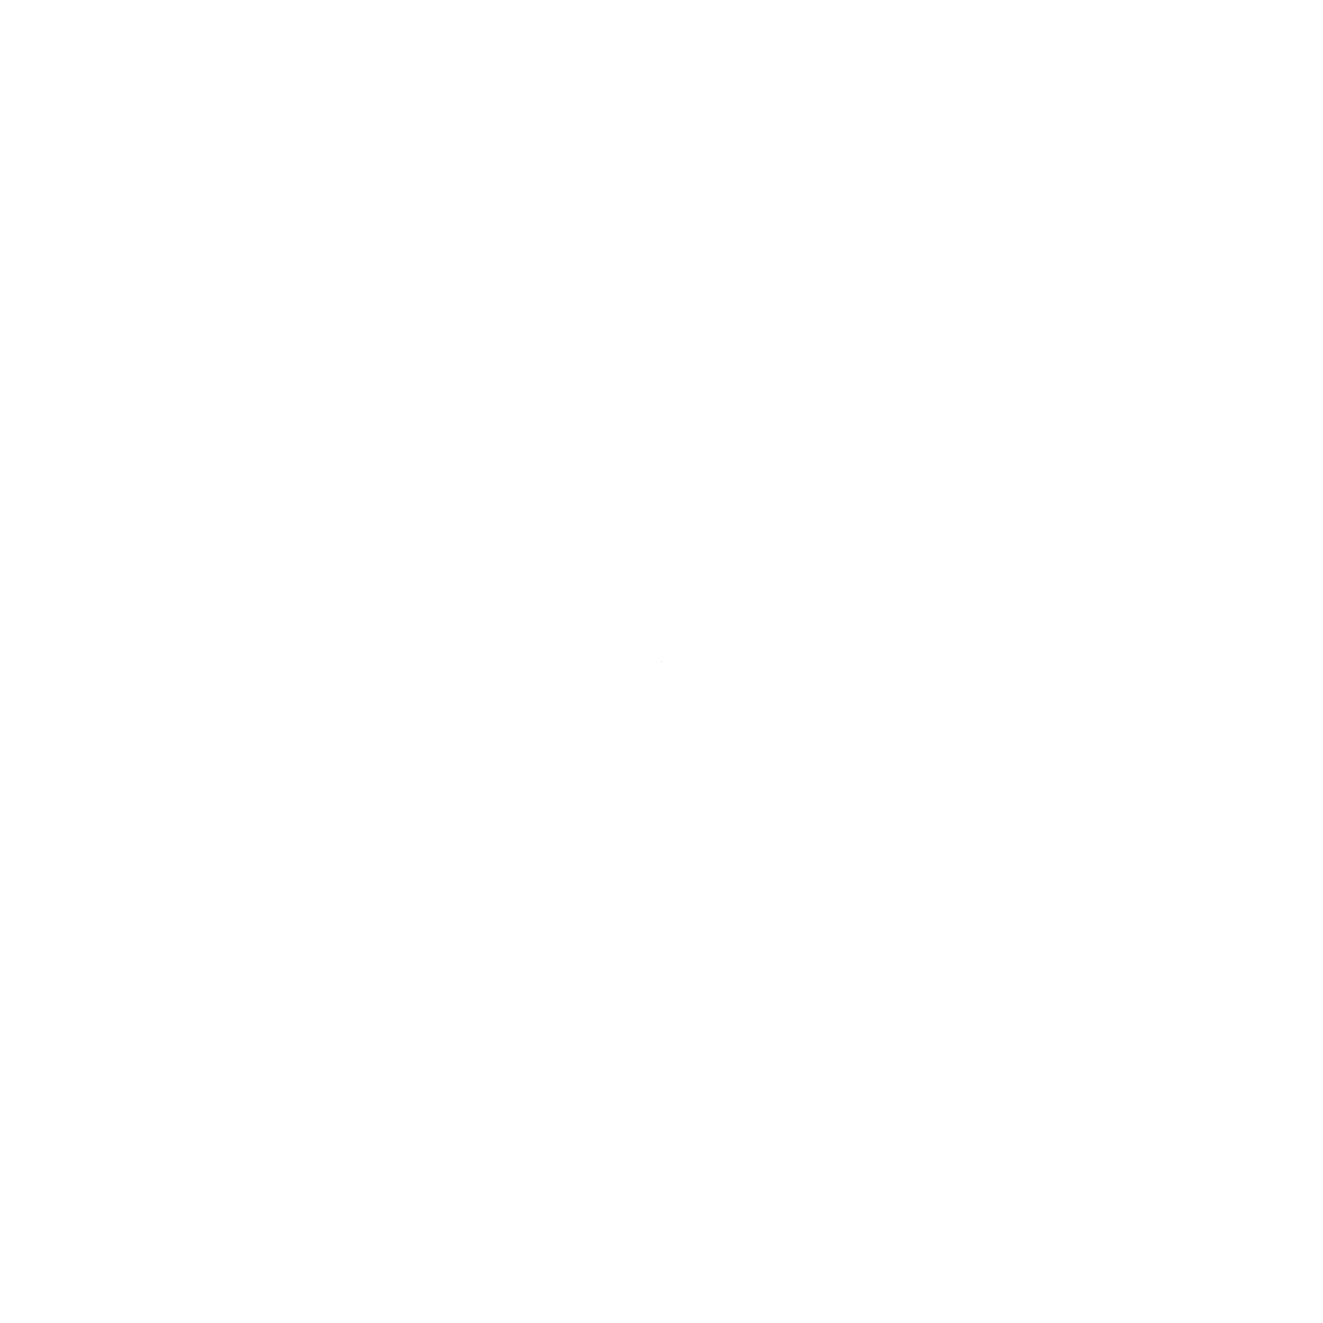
# Model space of a CAD drawing. Extents: x 50 to 50, y 50 to 50.
import ezdxf

# ---------------------------------------------------------------- set-up
doc = ezdxf.new("R2010")
doc.units = 0
doc.layers.add('geometry', color=7, linetype='CONTINUOUS')

msp = doc.modelspace()

# ---------------------------------------------------------------- linework, layer by layer
at = {"layer": 'geometry'}
msp.add_line((50, 50), (50, 50), dxfattribs=at)

doc.saveas('drawing.dxf')
